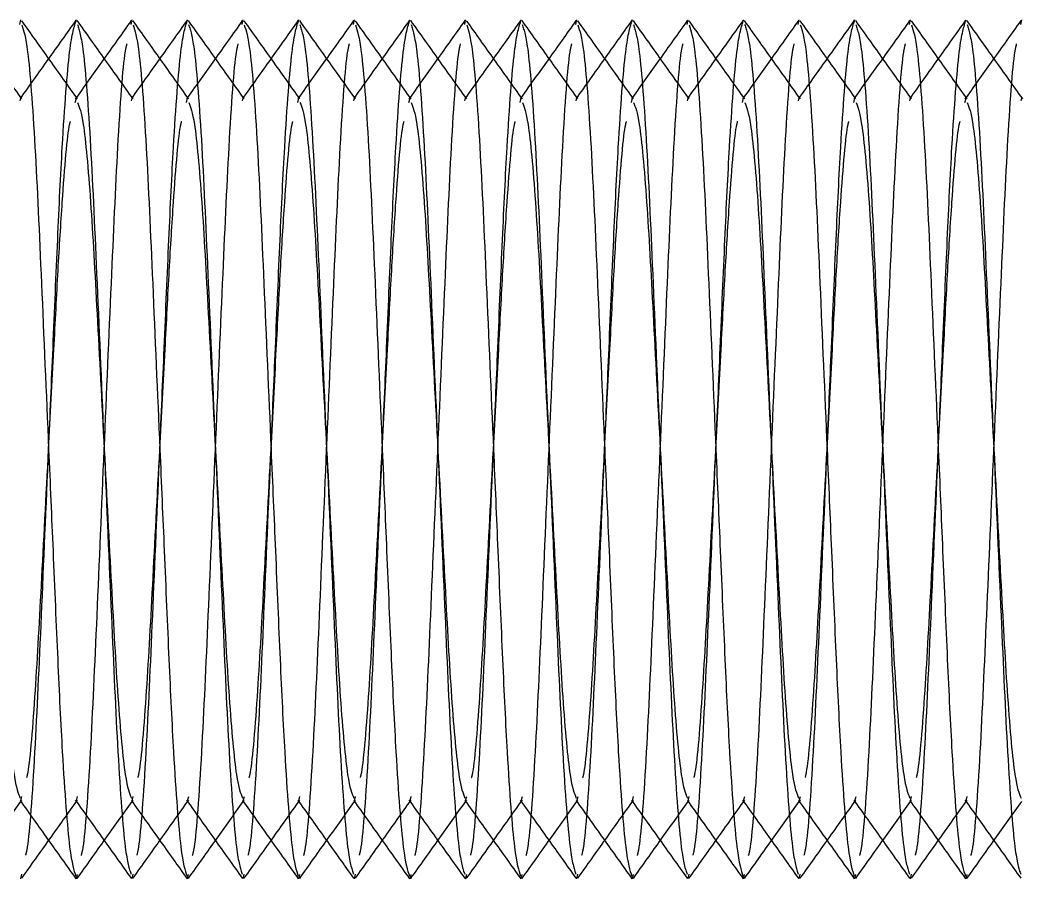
# Model space of a CAD drawing. Header units: metres. Extents: x 0 to 21025, y 0 to 14850.
# Drawn here: x 2986.07 to 3004.07, y 13679.41 to 13694.86 of the extents above; entities that cross this region are included whole.
import ezdxf

# ---------------------------------------------------------------- set-up
doc = ezdxf.new("R2010")
doc.units = ezdxf.units.M
doc.header["$LTSCALE"] = 25
doc.linetypes.add('HIDDEN2', pattern=[4.7625, 3.175, -1.5875])
doc.layers.add('SL4', color=4, linetype='Continuous')
doc.layers.add('ST1', color=7, linetype='HIDDEN2')

msp = doc.modelspace()

# ---------------------------------------------------------------- linework, layer by layer
at = {"layer": 'SL4'}
for p, q in [((2986.07, 13694.777), (2986.087, 13694.861)), ((2988.07, 13694.777), (2988.087, 13694.861)), ((2990.07, 13694.777), (2990.087, 13694.861)), ((2992.07, 13694.777), (2992.087, 13694.861)), ((2994.07, 13694.777), (2994.087, 13694.861)), ((2996.07, 13694.777), (2996.087, 13694.861)), ((2998.07, 13694.777), (2998.087, 13694.861)), ((3000.07, 13694.777), (3000.087, 13694.861)), ((3002.07, 13694.777), (3002.087, 13694.861)), ((3004.07, 13694.777), (3004.087, 13694.861)), ((2987.087, 13679.406), (2987.105, 13679.487)), ((2989.087, 13679.406), (2989.105, 13679.487)), ((2991.087, 13679.406), (2991.105, 13679.487)), ((2993.087, 13679.406), (2993.105, 13679.487)), ((2995.087, 13679.406), (2995.105, 13679.487)), ((2997.087, 13679.406), (2997.105, 13679.487)), ((2999.087, 13679.406), (2999.105, 13679.487)), ((3001.087, 13679.406), (3001.105, 13679.487)), ((3003.087, 13679.406), (3003.105, 13679.487))]:
    msp.add_line(p, q, dxfattribs=at)
for points, knots in [([(2988.071, 13694.849), (2987.904, 13694.614), (2987.576, 13694.154), (2987.248, 13693.694), (2987.087, 13693.468)], [0, 0, 0, 0, 0.510193, 1, 1, 1, 1]), ([(2990.071, 13694.849), (2989.904, 13694.614), (2989.576, 13694.154), (2989.248, 13693.694), (2989.087, 13693.468)], [0, 0, 0, 0, 0.510193, 1, 1, 1, 1]), ([(2992.071, 13694.849), (2991.904, 13694.614), (2991.576, 13694.154), (2991.248, 13693.694), (2991.087, 13693.468)], [0, 0, 0, 0, 0.510193, 1, 1, 1, 1]), ([(2994.071, 13694.849), (2993.904, 13694.614), (2993.576, 13694.154), (2993.248, 13693.694), (2993.087, 13693.468)], [0, 0, 0, 0, 0.510193, 1, 1, 1, 1]), ([(2996.071, 13694.849), (2995.904, 13694.614), (2995.576, 13694.154), (2995.248, 13693.694), (2995.087, 13693.468)], [0, 0, 0, 0, 0.510193, 1, 1, 1, 1]), ([(2998.071, 13694.849), (2997.904, 13694.614), (2997.576, 13694.154), (2997.248, 13693.694), (2997.087, 13693.468)], [0, 0, 0, 0, 0.510193, 1, 1, 1, 1]), ([(3000.071, 13694.849), (2999.904, 13694.614), (2999.576, 13694.154), (2999.248, 13693.694), (2999.087, 13693.468)], [0, 0, 0, 0, 0.510193, 1, 1, 1, 1]), ([(3002.071, 13694.849), (3001.904, 13694.614), (3001.576, 13694.154), (3001.248, 13693.694), (3001.087, 13693.468)], [0, 0, 0, 0, 0.510193, 1, 1, 1, 1]), ([(3004.071, 13694.849), (3003.904, 13694.614), (3003.576, 13694.154), (3003.248, 13693.694), (3003.087, 13693.468)], [0, 0, 0, 0, 0.510193, 1, 1, 1, 1]), ([(2987.107, 13693.44), (2986.94, 13693.675), (2986.606, 13694.144), (2986.272, 13694.613), (2986.105, 13694.847)], [0, 0, 0, 0, 0.49997, 1, 1, 1, 1]), ([(2986.106, 13694.772), (2986.14, 13694.67), (2986.215, 13694.444), (2986.344, 13692.722), (2986.457, 13690.173), (2986.57, 13687.535), (2986.671, 13685.209), (2986.75, 13683.314), (2986.844, 13681.374), (2986.963, 13679.792), (2987.04, 13679.565), (2987.076, 13679.458)], [0, 0, 0, 0, 0.108328, 0.239496, 0.365485, 0.495517, 0.57381, 0.663359, 0.752437, 0.883605, 1, 1, 1, 1]), ([(2989.107, 13693.44), (2988.94, 13693.675), (2988.606, 13694.144), (2988.272, 13694.613), (2988.105, 13694.847)], [0, 0, 0, 0, 0.49997, 1, 1, 1, 1]), ([(2988.106, 13694.772), (2988.14, 13694.67), (2988.215, 13694.444), (2988.344, 13692.722), (2988.457, 13690.173), (2988.57, 13687.535), (2988.671, 13685.209), (2988.75, 13683.314), (2988.844, 13681.374), (2988.963, 13679.792), (2989.04, 13679.565), (2989.076, 13679.458)], [0, 0, 0, 0, 0.108328, 0.239496, 0.365485, 0.495517, 0.57381, 0.663359, 0.752437, 0.883605, 1, 1, 1, 1]), ([(2991.107, 13693.44), (2990.94, 13693.675), (2990.606, 13694.144), (2990.272, 13694.613), (2990.105, 13694.847)], [0, 0, 0, 0, 0.49997, 1, 1, 1, 1]), ([(2990.106, 13694.772), (2990.14, 13694.67), (2990.215, 13694.444), (2990.344, 13692.722), (2990.457, 13690.173), (2990.57, 13687.535), (2990.671, 13685.209), (2990.75, 13683.314), (2990.844, 13681.374), (2990.963, 13679.792), (2991.04, 13679.565), (2991.076, 13679.458)], [0, 0, 0, 0, 0.108328, 0.239496, 0.365485, 0.495517, 0.57381, 0.663359, 0.752437, 0.883605, 1, 1, 1, 1]), ([(2993.107, 13693.44), (2992.94, 13693.675), (2992.606, 13694.144), (2992.272, 13694.613), (2992.105, 13694.847)], [0, 0, 0, 0, 0.49997, 1, 1, 1, 1]), ([(2992.106, 13694.772), (2992.14, 13694.67), (2992.215, 13694.444), (2992.344, 13692.722), (2992.457, 13690.173), (2992.57, 13687.535), (2992.671, 13685.209), (2992.75, 13683.314), (2992.844, 13681.374), (2992.963, 13679.792), (2993.04, 13679.565), (2993.076, 13679.458)], [0, 0, 0, 0, 0.1083278, 0.2394956, 0.3654849, 0.4955173, 0.5738097, 0.663359, 0.7524373, 0.8836052, 1, 1, 1, 1]), ([(2995.107, 13693.44), (2994.94, 13693.675), (2994.606, 13694.144), (2994.272, 13694.613), (2994.105, 13694.847)], [0, 0, 0, 0, 0.49997, 1, 1, 1, 1]), ([(2994.106, 13694.772), (2994.14, 13694.67), (2994.215, 13694.444), (2994.344, 13692.722), (2994.457, 13690.173), (2994.57, 13687.535), (2994.671, 13685.209), (2994.75, 13683.314), (2994.844, 13681.374), (2994.963, 13679.792), (2995.04, 13679.565), (2995.076, 13679.458)], [0, 0, 0, 0, 0.1083278, 0.2394956, 0.3654849, 0.4955173, 0.5738097, 0.663359, 0.7524373, 0.8836052, 1, 1, 1, 1]), ([(2997.107, 13693.44), (2996.94, 13693.675), (2996.606, 13694.144), (2996.272, 13694.613), (2996.105, 13694.847)], [0, 0, 0, 0, 0.49997, 1, 1, 1, 1]), ([(2996.106, 13694.772), (2996.14, 13694.67), (2996.215, 13694.444), (2996.344, 13692.722), (2996.457, 13690.173), (2996.57, 13687.535), (2996.671, 13685.209), (2996.75, 13683.314), (2996.844, 13681.374), (2996.963, 13679.792), (2997.04, 13679.565), (2997.076, 13679.458)], [0, 0, 0, 0, 0.108328, 0.239496, 0.365485, 0.495517, 0.57381, 0.663359, 0.752437, 0.883605, 1, 1, 1, 1]), ([(2999.107, 13693.44), (2998.94, 13693.675), (2998.606, 13694.144), (2998.272, 13694.613), (2998.105, 13694.847)], [0, 0, 0, 0, 0.49997, 1, 1, 1, 1]), ([(2998.106, 13694.772), (2998.14, 13694.67), (2998.215, 13694.444), (2998.344, 13692.722), (2998.457, 13690.173), (2998.57, 13687.535), (2998.671, 13685.209), (2998.75, 13683.314), (2998.844, 13681.374), (2998.963, 13679.792), (2999.04, 13679.565), (2999.076, 13679.458)], [0, 0, 0, 0, 0.108328, 0.239496, 0.365485, 0.495517, 0.57381, 0.663359, 0.752437, 0.883605, 1, 1, 1, 1]), ([(3001.107, 13693.44), (3000.94, 13693.675), (3000.606, 13694.144), (3000.272, 13694.613), (3000.105, 13694.847)], [0, 0, 0, 0, 0.49997, 1, 1, 1, 1]), ([(3000.106, 13694.772), (3000.14, 13694.67), (3000.215, 13694.444), (3000.344, 13692.722), (3000.457, 13690.173), (3000.57, 13687.535), (3000.671, 13685.209), (3000.75, 13683.314), (3000.844, 13681.374), (3000.963, 13679.792), (3001.04, 13679.565), (3001.076, 13679.458)], [0, 0, 0, 0, 0.108328, 0.239496, 0.365485, 0.495517, 0.57381, 0.663359, 0.752437, 0.883605, 1, 1, 1, 1]), ([(3003.107, 13693.44), (3002.94, 13693.675), (3002.606, 13694.144), (3002.272, 13694.613), (3002.105, 13694.847)], [0, 0, 0, 0, 0.49997, 1, 1, 1, 1]), ([(3002.106, 13694.772), (3002.14, 13694.67), (3002.215, 13694.444), (3002.344, 13692.722), (3002.457, 13690.173), (3002.57, 13687.535), (3002.671, 13685.209), (3002.75, 13683.314), (3002.844, 13681.374), (3002.963, 13679.792), (3003.04, 13679.565), (3003.076, 13679.458)], [0, 0, 0, 0, 0.1083278, 0.2394956, 0.3654849, 0.4955173, 0.5738097, 0.663359, 0.7524373, 0.8836052, 1, 1, 1, 1]), ([(2985.108, 13693.375), (2985.141, 13693.293), (2985.215, 13693.108), (2985.344, 13691.705), (2985.457, 13689.619), (2985.587, 13687.133), (2985.718, 13684.649), (2985.831, 13682.559), (2985.962, 13681.135), (2986.039, 13680.949), (2986.075, 13680.862)], [0, 0, 0, 0, 0.106972, 0.238781, 0.365377, 0.496042, 0.626708, 0.753304, 0.885113, 1, 1, 1, 1]), ([(2987.108, 13693.375), (2987.141, 13693.293), (2987.215, 13693.108), (2987.344, 13691.705), (2987.457, 13689.619), (2987.587, 13687.133), (2987.718, 13684.649), (2987.831, 13682.559), (2987.962, 13681.135), (2988.039, 13680.949), (2988.075, 13680.862)], [0, 0, 0, 0, 0.106972, 0.238781, 0.365377, 0.496042, 0.626708, 0.753304, 0.885113, 1, 1, 1, 1]), ([(2989.108, 13693.375), (2989.141, 13693.293), (2989.215, 13693.108), (2989.344, 13691.705), (2989.457, 13689.619), (2989.587, 13687.133), (2989.718, 13684.649), (2989.831, 13682.559), (2989.962, 13681.135), (2990.039, 13680.949), (2990.075, 13680.862)], [0, 0, 0, 0, 0.106972, 0.238781, 0.365377, 0.496042, 0.626708, 0.753304, 0.885113, 1, 1, 1, 1]), ([(2991.108, 13693.375), (2991.141, 13693.293), (2991.215, 13693.108), (2991.344, 13691.705), (2991.457, 13689.619), (2991.587, 13687.133), (2991.718, 13684.649), (2991.831, 13682.559), (2991.962, 13681.135), (2992.039, 13680.949), (2992.075, 13680.862)], [0, 0, 0, 0, 0.106972, 0.238781, 0.365377, 0.496042, 0.626708, 0.753304, 0.885113, 1, 1, 1, 1]), ([(2993.108, 13693.375), (2993.141, 13693.293), (2993.215, 13693.108), (2993.344, 13691.705), (2993.457, 13689.619), (2993.587, 13687.133), (2993.718, 13684.649), (2993.831, 13682.559), (2993.962, 13681.135), (2994.039, 13680.949), (2994.075, 13680.862)], [0, 0, 0, 0, 0.106972, 0.238781, 0.365377, 0.496042, 0.626708, 0.753304, 0.885113, 1, 1, 1, 1]), ([(2995.108, 13693.375), (2995.141, 13693.293), (2995.215, 13693.108), (2995.344, 13691.705), (2995.457, 13689.619), (2995.587, 13687.133), (2995.718, 13684.649), (2995.831, 13682.559), (2995.962, 13681.135), (2996.039, 13680.949), (2996.075, 13680.862)], [0, 0, 0, 0, 0.1069717, 0.2387806, 0.3653767, 0.4960425, 0.6267083, 0.7533044, 0.8851133, 1, 1, 1, 1]), ([(2997.108, 13693.375), (2997.141, 13693.293), (2997.215, 13693.108), (2997.344, 13691.705), (2997.457, 13689.619), (2997.587, 13687.133), (2997.718, 13684.649), (2997.831, 13682.559), (2997.962, 13681.135), (2998.039, 13680.949), (2998.075, 13680.862)], [0, 0, 0, 0, 0.1069717, 0.2387806, 0.3653767, 0.4960425, 0.6267083, 0.7533044, 0.8851133, 1, 1, 1, 1]), ([(2999.108, 13693.375), (2999.141, 13693.293), (2999.215, 13693.108), (2999.344, 13691.705), (2999.457, 13689.619), (2999.587, 13687.133), (2999.718, 13684.649), (2999.831, 13682.559), (2999.962, 13681.135), (3000.039, 13680.949), (3000.075, 13680.862)], [0, 0, 0, 0, 0.106972, 0.238781, 0.365377, 0.496042, 0.626708, 0.753304, 0.885113, 1, 1, 1, 1]), ([(3001.108, 13693.375), (3001.141, 13693.293), (3001.215, 13693.108), (3001.344, 13691.705), (3001.457, 13689.619), (3001.587, 13687.133), (3001.718, 13684.649), (3001.831, 13682.559), (3001.962, 13681.135), (3002.039, 13680.949), (3002.075, 13680.862)], [0, 0, 0, 0, 0.106972, 0.238781, 0.365377, 0.496042, 0.626708, 0.753304, 0.885113, 1, 1, 1, 1]), ([(3003.108, 13693.375), (3003.141, 13693.293), (3003.215, 13693.108), (3003.344, 13691.705), (3003.457, 13689.619), (3003.587, 13687.133), (3003.718, 13684.649), (3003.831, 13682.559), (3003.962, 13681.135), (3004.039, 13680.949), (3004.075, 13680.862)], [0, 0, 0, 0, 0.106972, 0.238781, 0.365377, 0.496042, 0.626708, 0.753304, 0.885113, 1, 1, 1, 1]), ([(2986.075, 13680.818), (2986.242, 13680.583), (2986.576, 13680.114), (2986.91, 13679.645), (2987.077, 13679.41)], [0, 0, 0, 0, 0.499965, 1, 1, 1, 1]), ([(2988.075, 13680.818), (2988.242, 13680.583), (2988.576, 13680.114), (2988.91, 13679.645), (2989.077, 13679.41)], [0, 0, 0, 0, 0.499965, 1, 1, 1, 1]), ([(2990.075, 13680.818), (2990.242, 13680.583), (2990.576, 13680.114), (2990.91, 13679.645), (2991.077, 13679.41)], [0, 0, 0, 0, 0.499965, 1, 1, 1, 1]), ([(2992.075, 13680.818), (2992.242, 13680.583), (2992.576, 13680.114), (2992.91, 13679.645), (2993.077, 13679.41)], [0, 0, 0, 0, 0.499965, 1, 1, 1, 1]), ([(2994.075, 13680.818), (2994.242, 13680.583), (2994.576, 13680.114), (2994.91, 13679.645), (2995.077, 13679.41)], [0, 0, 0, 0, 0.499965, 1, 1, 1, 1]), ([(2996.075, 13680.818), (2996.242, 13680.583), (2996.576, 13680.114), (2996.91, 13679.645), (2997.077, 13679.41)], [0, 0, 0, 0, 0.499965, 1, 1, 1, 1]), ([(2998.075, 13680.818), (2998.242, 13680.583), (2998.576, 13680.114), (2998.91, 13679.645), (2999.077, 13679.41)], [0, 0, 0, 0, 0.499965, 1, 1, 1, 1]), ([(3000.075, 13680.818), (3000.242, 13680.583), (3000.576, 13680.114), (3000.91, 13679.645), (3001.077, 13679.41)], [0, 0, 0, 0, 0.499965, 1, 1, 1, 1]), ([(3002.075, 13680.818), (3002.242, 13680.583), (3002.576, 13680.114), (3002.91, 13679.645), (3003.077, 13679.41)], [0, 0, 0, 0, 0.499965, 1, 1, 1, 1]), ([(2985.103, 13679.417), (2985.27, 13679.652), (2985.599, 13680.113), (2985.927, 13680.573), (2986.088, 13680.799)], [0, 0, 0, 0, 0.509687, 1, 1, 1, 1]), ([(2987.103, 13679.417), (2987.27, 13679.652), (2987.599, 13680.113), (2987.927, 13680.573), (2988.088, 13680.799)], [0, 0, 0, 0, 0.5096866, 1, 1, 1, 1]), ([(2989.103, 13679.417), (2989.27, 13679.652), (2989.599, 13680.113), (2989.927, 13680.573), (2990.088, 13680.799)], [0, 0, 0, 0, 0.509687, 1, 1, 1, 1]), ([(2991.103, 13679.417), (2991.27, 13679.652), (2991.599, 13680.113), (2991.927, 13680.573), (2992.088, 13680.799)], [0, 0, 0, 0, 0.509687, 1, 1, 1, 1]), ([(2993.103, 13679.417), (2993.27, 13679.652), (2993.599, 13680.113), (2993.927, 13680.573), (2994.088, 13680.799)], [0, 0, 0, 0, 0.509687, 1, 1, 1, 1]), ([(2995.103, 13679.417), (2995.27, 13679.652), (2995.599, 13680.113), (2995.927, 13680.573), (2996.088, 13680.799)], [0, 0, 0, 0, 0.509687, 1, 1, 1, 1]), ([(2997.103, 13679.417), (2997.27, 13679.652), (2997.599, 13680.113), (2997.927, 13680.573), (2998.088, 13680.799)], [0, 0, 0, 0, 0.509687, 1, 1, 1, 1]), ([(2999.103, 13679.417), (2999.27, 13679.652), (2999.599, 13680.113), (2999.927, 13680.573), (3000.088, 13680.799)], [0, 0, 0, 0, 0.509687, 1, 1, 1, 1]), ([(3001.103, 13679.417), (3001.27, 13679.652), (3001.599, 13680.113), (3001.927, 13680.573), (3002.088, 13680.799)], [0, 0, 0, 0, 0.509687, 1, 1, 1, 1]), ([(3003.103, 13679.417), (3003.27, 13679.652), (3003.599, 13680.113), (3003.927, 13680.573), (3004.088, 13680.799)], [0, 0, 0, 0, 0.509687, 1, 1, 1, 1])]:
    msp.add_open_spline(points, degree=3, knots=knots, dxfattribs=at)
at = {"layer": 'ST1'}
for p, q in [((2986.075, 13693.405), (2986.087, 13693.455)), ((2987.087, 13693.468), (2987.067, 13693.44)), ((2987.067, 13693.375), (2987.087, 13693.455)), ((2988.075, 13693.405), (2988.087, 13693.455)), ((2989.087, 13693.468), (2989.067, 13693.44)), ((2989.067, 13693.375), (2989.087, 13693.455)), ((2990.075, 13693.405), (2990.087, 13693.455)), ((2991.087, 13693.468), (2991.067, 13693.44)), ((2991.067, 13693.375), (2991.087, 13693.455)), ((2992.075, 13693.405), (2992.087, 13693.455)), ((2993.087, 13693.468), (2993.067, 13693.44)), ((2993.067, 13693.375), (2993.087, 13693.455)), ((2994.075, 13693.405), (2994.087, 13693.455)), ((2995.087, 13693.468), (2995.067, 13693.44)), ((2995.067, 13693.375), (2995.087, 13693.455)), ((2996.075, 13693.405), (2996.087, 13693.455)), ((2997.087, 13693.468), (2997.067, 13693.44)), ((2997.067, 13693.375), (2997.087, 13693.455)), ((2998.075, 13693.405), (2998.087, 13693.455)), ((2999.087, 13693.468), (2999.067, 13693.44)), ((2999.067, 13693.375), (2999.087, 13693.455)), ((3000.075, 13693.405), (3000.087, 13693.455)), ((3001.087, 13693.468), (3001.067, 13693.44)), ((3001.067, 13693.375), (3001.087, 13693.455)), ((3002.075, 13693.405), (3002.087, 13693.455)), ((3003.087, 13693.468), (3003.067, 13693.44)), ((3003.067, 13693.375), (3003.087, 13693.455)), ((3004.075, 13693.405), (3004.087, 13693.455)), ((2986.087, 13680.812), (2986.108, 13680.89)), ((2986.088, 13680.799), (2986.107, 13680.826)), ((2987.087, 13680.812), (2987.108, 13680.891)), ((2988.087, 13680.812), (2988.108, 13680.89)), ((2988.088, 13680.799), (2988.107, 13680.826)), ((2989.087, 13680.812), (2989.108, 13680.891)), ((2990.087, 13680.812), (2990.108, 13680.89)), ((2990.088, 13680.799), (2990.107, 13680.826)), ((2991.087, 13680.812), (2991.108, 13680.891)), ((2992.087, 13680.812), (2992.108, 13680.89)), ((2992.088, 13680.799), (2992.107, 13680.826)), ((2993.087, 13680.812), (2993.108, 13680.891)), ((2994.087, 13680.812), (2994.108, 13680.89)), ((2994.088, 13680.799), (2994.107, 13680.826)), ((2995.087, 13680.812), (2995.108, 13680.891)), ((2996.087, 13680.812), (2996.108, 13680.89)), ((2996.088, 13680.799), (2996.107, 13680.826)), ((2997.087, 13680.812), (2997.108, 13680.891)), ((2998.087, 13680.812), (2998.108, 13680.89)), ((2998.088, 13680.799), (2998.107, 13680.826)), ((2999.087, 13680.812), (2999.108, 13680.891)), ((3000.087, 13680.812), (3000.108, 13680.89)), ((3000.088, 13680.799), (3000.107, 13680.826)), ((3001.087, 13680.812), (3001.108, 13680.891)), ((3002.087, 13680.812), (3002.108, 13680.89)), ((3002.088, 13680.799), (3002.107, 13680.826)), ((3003.087, 13680.812), (3003.108, 13680.891)), ((2986.087, 13679.406), (2986.106, 13679.494)), ((2988.087, 13679.406), (2988.106, 13679.494)), ((2990.087, 13679.406), (2990.106, 13679.494)), ((2992.087, 13679.406), (2992.106, 13679.494)), ((2994.087, 13679.406), (2994.106, 13679.494)), ((2996.087, 13679.406), (2996.106, 13679.494)), ((2998.087, 13679.406), (2998.106, 13679.494)), ((3000.087, 13679.406), (3000.106, 13679.494)), ((3002.087, 13679.406), (3002.106, 13679.494))]:
    msp.add_line(p, q, dxfattribs=at)
for points, knots in [([(2986.107, 13693.441), (2985.94, 13693.675), (2985.605, 13694.145), (2985.27, 13694.615), (2985.103, 13694.849)], [0, 0, 0, 0, 0.499937, 1, 1, 1, 1]), ([(2987.077, 13694.856), (2986.91, 13694.622), (2986.576, 13694.152), (2986.242, 13693.683), (2986.075, 13693.449)], [0, 0, 0, 0, 0.500035, 1, 1, 1, 1]), ([(2986.178, 13679.837), (2986.189, 13679.878), (2986.24, 13680.083), (2986.345, 13681.58), (2986.457, 13684.084), (2986.57, 13686.733), (2986.671, 13689.057), (2986.75, 13690.952), (2986.844, 13692.894), (2986.967, 13694.515), (2987.048, 13694.747), (2987.087, 13694.861)], [0, 0, 0, 0, 0.035067, 0.175217, 0.309833, 0.448769, 0.532422, 0.628103, 0.72328, 0.863429, 1, 1, 1, 1]), ([(2988.107, 13693.441), (2987.94, 13693.675), (2987.605, 13694.145), (2987.27, 13694.615), (2987.103, 13694.849)], [0, 0, 0, 0, 0.499937, 1, 1, 1, 1]), ([(2989.077, 13694.856), (2988.91, 13694.622), (2988.576, 13694.152), (2988.242, 13693.683), (2988.075, 13693.449)], [0, 0, 0, 0, 0.500035, 1, 1, 1, 1]), ([(2988.178, 13679.837), (2988.189, 13679.878), (2988.24, 13680.083), (2988.345, 13681.58), (2988.457, 13684.084), (2988.57, 13686.733), (2988.671, 13689.057), (2988.75, 13690.952), (2988.844, 13692.894), (2988.967, 13694.515), (2989.048, 13694.747), (2989.087, 13694.861)], [0, 0, 0, 0, 0.035067, 0.175217, 0.309833, 0.448769, 0.532422, 0.628103, 0.72328, 0.863429, 1, 1, 1, 1]), ([(2990.107, 13693.441), (2989.94, 13693.675), (2989.605, 13694.145), (2989.27, 13694.615), (2989.103, 13694.849)], [0, 0, 0, 0, 0.499937, 1, 1, 1, 1]), ([(2991.077, 13694.856), (2990.91, 13694.622), (2990.576, 13694.152), (2990.242, 13693.683), (2990.075, 13693.449)], [0, 0, 0, 0, 0.5000352, 1, 1, 1, 1]), ([(2990.178, 13679.837), (2990.189, 13679.878), (2990.24, 13680.083), (2990.345, 13681.58), (2990.457, 13684.084), (2990.57, 13686.733), (2990.671, 13689.057), (2990.75, 13690.952), (2990.844, 13692.894), (2990.967, 13694.515), (2991.048, 13694.747), (2991.087, 13694.861)], [0, 0, 0, 0, 0.035067, 0.175217, 0.309833, 0.448769, 0.532422, 0.628103, 0.72328, 0.863429, 1, 1, 1, 1]), ([(2992.107, 13693.441), (2991.94, 13693.675), (2991.605, 13694.145), (2991.27, 13694.615), (2991.103, 13694.849)], [0, 0, 0, 0, 0.499937, 1, 1, 1, 1]), ([(2993.077, 13694.856), (2992.91, 13694.622), (2992.576, 13694.152), (2992.242, 13693.683), (2992.075, 13693.449)], [0, 0, 0, 0, 0.5000352, 1, 1, 1, 1]), ([(2992.178, 13679.837), (2992.189, 13679.878), (2992.24, 13680.083), (2992.345, 13681.58), (2992.457, 13684.084), (2992.57, 13686.733), (2992.671, 13689.057), (2992.75, 13690.952), (2992.844, 13692.894), (2992.967, 13694.515), (2993.048, 13694.747), (2993.087, 13694.861)], [0, 0, 0, 0, 0.035067, 0.175217, 0.309833, 0.448769, 0.532422, 0.628103, 0.72328, 0.863429, 1, 1, 1, 1]), ([(2994.107, 13693.441), (2993.94, 13693.675), (2993.605, 13694.145), (2993.27, 13694.615), (2993.103, 13694.849)], [0, 0, 0, 0, 0.499937, 1, 1, 1, 1]), ([(2995.077, 13694.856), (2994.91, 13694.622), (2994.576, 13694.152), (2994.242, 13693.683), (2994.075, 13693.449)], [0, 0, 0, 0, 0.500035, 1, 1, 1, 1]), ([(2994.178, 13679.837), (2994.189, 13679.878), (2994.24, 13680.083), (2994.345, 13681.58), (2994.457, 13684.084), (2994.57, 13686.733), (2994.671, 13689.057), (2994.75, 13690.952), (2994.844, 13692.894), (2994.967, 13694.515), (2995.048, 13694.747), (2995.087, 13694.861)], [0, 0, 0, 0, 0.035067, 0.175217, 0.309833, 0.448769, 0.532422, 0.628103, 0.72328, 0.863429, 1, 1, 1, 1]), ([(2996.107, 13693.441), (2995.94, 13693.675), (2995.605, 13694.145), (2995.27, 13694.615), (2995.103, 13694.849)], [0, 0, 0, 0, 0.499937, 1, 1, 1, 1]), ([(2997.077, 13694.856), (2996.91, 13694.622), (2996.576, 13694.152), (2996.242, 13693.683), (2996.075, 13693.449)], [0, 0, 0, 0, 0.500035, 1, 1, 1, 1]), ([(2996.178, 13679.837), (2996.189, 13679.878), (2996.24, 13680.083), (2996.345, 13681.58), (2996.457, 13684.084), (2996.57, 13686.733), (2996.671, 13689.057), (2996.75, 13690.952), (2996.844, 13692.894), (2996.967, 13694.515), (2997.048, 13694.747), (2997.087, 13694.861)], [0, 0, 0, 0, 0.035067, 0.175217, 0.309833, 0.448769, 0.532422, 0.628103, 0.72328, 0.863429, 1, 1, 1, 1]), ([(2998.107, 13693.441), (2997.94, 13693.675), (2997.605, 13694.145), (2997.27, 13694.615), (2997.103, 13694.849)], [0, 0, 0, 0, 0.499937, 1, 1, 1, 1]), ([(2999.077, 13694.856), (2998.91, 13694.622), (2998.576, 13694.152), (2998.242, 13693.683), (2998.075, 13693.449)], [0, 0, 0, 0, 0.5000352, 1, 1, 1, 1]), ([(2998.178, 13679.837), (2998.189, 13679.878), (2998.24, 13680.083), (2998.345, 13681.58), (2998.457, 13684.084), (2998.57, 13686.733), (2998.671, 13689.057), (2998.75, 13690.952), (2998.844, 13692.894), (2998.967, 13694.515), (2999.048, 13694.747), (2999.087, 13694.861)], [0, 0, 0, 0, 0.035067, 0.175217, 0.309833, 0.448769, 0.532422, 0.628103, 0.72328, 0.863429, 1, 1, 1, 1]), ([(3000.107, 13693.441), (2999.94, 13693.675), (2999.605, 13694.145), (2999.27, 13694.615), (2999.103, 13694.849)], [0, 0, 0, 0, 0.499937, 1, 1, 1, 1]), ([(3001.077, 13694.856), (3000.91, 13694.622), (3000.576, 13694.152), (3000.242, 13693.683), (3000.075, 13693.449)], [0, 0, 0, 0, 0.500035, 1, 1, 1, 1]), ([(3000.178, 13679.837), (3000.189, 13679.878), (3000.24, 13680.083), (3000.345, 13681.58), (3000.457, 13684.084), (3000.57, 13686.733), (3000.671, 13689.057), (3000.75, 13690.952), (3000.844, 13692.894), (3000.967, 13694.515), (3001.048, 13694.747), (3001.087, 13694.861)], [0, 0, 0, 0, 0.035067, 0.175217, 0.309833, 0.448769, 0.532422, 0.628103, 0.72328, 0.863429, 1, 1, 1, 1]), ([(3002.107, 13693.441), (3001.94, 13693.675), (3001.605, 13694.145), (3001.27, 13694.615), (3001.103, 13694.849)], [0, 0, 0, 0, 0.4999369, 1, 1, 1, 1]), ([(3003.077, 13694.856), (3002.91, 13694.622), (3002.576, 13694.152), (3002.242, 13693.683), (3002.075, 13693.449)], [0, 0, 0, 0, 0.500035, 1, 1, 1, 1]), ([(3002.178, 13679.837), (3002.189, 13679.878), (3002.24, 13680.083), (3002.345, 13681.58), (3002.457, 13684.084), (3002.57, 13686.733), (3002.671, 13689.057), (3002.75, 13690.952), (3002.844, 13692.894), (3002.967, 13694.515), (3003.048, 13694.747), (3003.087, 13694.861)], [0, 0, 0, 0, 0.035067, 0.175217, 0.309833, 0.448769, 0.532422, 0.628103, 0.72328, 0.863429, 1, 1, 1, 1]), ([(3004.107, 13693.441), (3003.94, 13693.675), (3003.605, 13694.145), (3003.27, 13694.615), (3003.103, 13694.849)], [0, 0, 0, 0, 0.499937, 1, 1, 1, 1]), ([(2987.105, 13694.779), (2987.139, 13694.676), (2987.214, 13694.449), (2987.344, 13692.723), (2987.457, 13690.171), (2987.587, 13687.133), (2987.718, 13684.095), (2987.831, 13681.544), (2987.96, 13679.819), (2988.036, 13679.593), (2988.07, 13679.49)], [0, 0, 0, 0, 0.110571, 0.242596, 0.369408, 0.50029, 0.631172, 0.757984, 0.890008, 1, 1, 1, 1]), ([(2989.105, 13694.779), (2989.139, 13694.676), (2989.214, 13694.449), (2989.344, 13692.723), (2989.457, 13690.171), (2989.587, 13687.133), (2989.718, 13684.095), (2989.831, 13681.544), (2989.96, 13679.819), (2990.036, 13679.593), (2990.07, 13679.49)], [0, 0, 0, 0, 0.110571, 0.242596, 0.369408, 0.50029, 0.631172, 0.757984, 0.890008, 1, 1, 1, 1]), ([(2991.105, 13694.779), (2991.139, 13694.676), (2991.214, 13694.449), (2991.344, 13692.723), (2991.457, 13690.171), (2991.587, 13687.133), (2991.718, 13684.095), (2991.831, 13681.544), (2991.96, 13679.819), (2992.036, 13679.593), (2992.07, 13679.49)], [0, 0, 0, 0, 0.110571, 0.242596, 0.369408, 0.50029, 0.631172, 0.757984, 0.890008, 1, 1, 1, 1]), ([(2993.105, 13694.779), (2993.139, 13694.676), (2993.214, 13694.449), (2993.344, 13692.723), (2993.457, 13690.171), (2993.587, 13687.133), (2993.718, 13684.095), (2993.831, 13681.544), (2993.96, 13679.819), (2994.036, 13679.593), (2994.07, 13679.49)], [0, 0, 0, 0, 0.1105714, 0.242596, 0.3694081, 0.5002899, 0.6311716, 0.7579837, 0.8900083, 1, 1, 1, 1]), ([(2995.105, 13694.779), (2995.139, 13694.676), (2995.214, 13694.449), (2995.344, 13692.723), (2995.457, 13690.171), (2995.587, 13687.133), (2995.718, 13684.095), (2995.831, 13681.544), (2995.96, 13679.819), (2996.036, 13679.593), (2996.07, 13679.49)], [0, 0, 0, 0, 0.1105714, 0.242596, 0.3694081, 0.5002899, 0.6311716, 0.7579837, 0.8900083, 1, 1, 1, 1]), ([(2997.105, 13694.779), (2997.139, 13694.676), (2997.214, 13694.449), (2997.344, 13692.723), (2997.457, 13690.171), (2997.587, 13687.133), (2997.718, 13684.095), (2997.831, 13681.544), (2997.96, 13679.819), (2998.036, 13679.593), (2998.07, 13679.49)], [0, 0, 0, 0, 0.110571, 0.242596, 0.369408, 0.50029, 0.631172, 0.757984, 0.890008, 1, 1, 1, 1]), ([(2999.105, 13694.779), (2999.139, 13694.676), (2999.214, 13694.449), (2999.344, 13692.723), (2999.457, 13690.171), (2999.587, 13687.133), (2999.718, 13684.095), (2999.831, 13681.544), (2999.96, 13679.819), (3000.036, 13679.593), (3000.07, 13679.49)], [0, 0, 0, 0, 0.110571, 0.242596, 0.369408, 0.50029, 0.631172, 0.757984, 0.890008, 1, 1, 1, 1]), ([(3001.105, 13694.779), (3001.139, 13694.676), (3001.214, 13694.449), (3001.344, 13692.723), (3001.457, 13690.171), (3001.587, 13687.133), (3001.718, 13684.095), (3001.831, 13681.544), (3001.96, 13679.819), (3002.036, 13679.593), (3002.07, 13679.49)], [0, 0, 0, 0, 0.110571, 0.242596, 0.369408, 0.50029, 0.631172, 0.757984, 0.890008, 1, 1, 1, 1]), ([(3003.105, 13694.779), (3003.139, 13694.676), (3003.214, 13694.449), (3003.344, 13692.723), (3003.457, 13690.171), (3003.587, 13687.133), (3003.718, 13684.095), (3003.831, 13681.544), (3003.96, 13679.819), (3004.036, 13679.593), (3004.07, 13679.49)], [0, 0, 0, 0, 0.110571, 0.242596, 0.369408, 0.50029, 0.631172, 0.757984, 0.890008, 1, 1, 1, 1]), ([(2987.177, 13679.83), (2987.188, 13679.873), (2987.24, 13680.078), (2987.345, 13681.579), (2987.457, 13684.087), (2987.587, 13687.133), (2987.718, 13690.18), (2987.83, 13692.688), (2987.935, 13694.187), (2987.987, 13694.392), (2987.997, 13694.434)], [0, 0, 0, 0, 0.040767, 0.196457, 0.346, 0.500342, 0.654684, 0.804227, 0.959916, 1, 1, 1, 1]), ([(2989.177, 13679.83), (2989.188, 13679.873), (2989.24, 13680.078), (2989.345, 13681.579), (2989.457, 13684.087), (2989.587, 13687.133), (2989.718, 13690.18), (2989.83, 13692.688), (2989.935, 13694.187), (2989.987, 13694.392), (2989.997, 13694.434)], [0, 0, 0, 0, 0.040767, 0.196457, 0.346, 0.500342, 0.654684, 0.804227, 0.959916, 1, 1, 1, 1]), ([(2991.177, 13679.83), (2991.188, 13679.873), (2991.24, 13680.078), (2991.345, 13681.579), (2991.457, 13684.087), (2991.587, 13687.133), (2991.718, 13690.18), (2991.83, 13692.688), (2991.935, 13694.187), (2991.987, 13694.392), (2991.997, 13694.434)], [0, 0, 0, 0, 0.040767, 0.196457, 0.346, 0.500342, 0.654684, 0.804227, 0.959916, 1, 1, 1, 1]), ([(2993.177, 13679.83), (2993.188, 13679.873), (2993.24, 13680.078), (2993.345, 13681.579), (2993.457, 13684.087), (2993.587, 13687.133), (2993.718, 13690.18), (2993.83, 13692.688), (2993.935, 13694.187), (2993.987, 13694.392), (2993.997, 13694.434)], [0, 0, 0, 0, 0.040767, 0.196457, 0.346, 0.500342, 0.654684, 0.804227, 0.959916, 1, 1, 1, 1]), ([(2995.177, 13679.83), (2995.188, 13679.873), (2995.24, 13680.078), (2995.345, 13681.579), (2995.457, 13684.087), (2995.587, 13687.133), (2995.718, 13690.18), (2995.83, 13692.688), (2995.935, 13694.187), (2995.987, 13694.392), (2995.997, 13694.434)], [0, 0, 0, 0, 0.040767, 0.196457, 0.346, 0.500342, 0.654684, 0.804227, 0.959916, 1, 1, 1, 1]), ([(2997.177, 13679.83), (2997.188, 13679.873), (2997.24, 13680.078), (2997.345, 13681.579), (2997.457, 13684.087), (2997.587, 13687.133), (2997.718, 13690.18), (2997.83, 13692.688), (2997.935, 13694.187), (2997.987, 13694.392), (2997.997, 13694.434)], [0, 0, 0, 0, 0.040767, 0.196457, 0.346, 0.500342, 0.654684, 0.804227, 0.959916, 1, 1, 1, 1]), ([(2999.177, 13679.83), (2999.188, 13679.873), (2999.24, 13680.078), (2999.345, 13681.579), (2999.457, 13684.087), (2999.587, 13687.133), (2999.718, 13690.18), (2999.83, 13692.688), (2999.935, 13694.187), (2999.987, 13694.392), (2999.997, 13694.434)], [0, 0, 0, 0, 0.040767, 0.196457, 0.346, 0.500342, 0.654684, 0.804227, 0.959916, 1, 1, 1, 1]), ([(3001.177, 13679.83), (3001.188, 13679.873), (3001.24, 13680.078), (3001.345, 13681.579), (3001.457, 13684.087), (3001.587, 13687.133), (3001.718, 13690.18), (3001.83, 13692.688), (3001.935, 13694.187), (3001.987, 13694.392), (3001.997, 13694.434)], [0, 0, 0, 0, 0.040767, 0.196457, 0.346, 0.500342, 0.654684, 0.804227, 0.959916, 1, 1, 1, 1]), ([(3003.177, 13679.83), (3003.188, 13679.873), (3003.24, 13680.078), (3003.345, 13681.579), (3003.457, 13684.087), (3003.587, 13687.133), (3003.718, 13690.18), (3003.83, 13692.688), (3003.935, 13694.187), (3003.987, 13694.392), (3003.997, 13694.434)], [0, 0, 0, 0, 0.040767, 0.196457, 0.346, 0.500342, 0.654684, 0.804227, 0.959916, 1, 1, 1, 1]), ([(2986.195, 13681.229), (2986.2, 13681.246), (2986.246, 13681.411), (2986.345, 13682.602), (2986.457, 13684.636), (2986.575, 13686.914), (2986.679, 13688.864), (2986.757, 13690.394), (2986.847, 13691.846), (2986.928, 13692.855), (2986.975, 13693.019), (2986.98, 13693.036)], [0, 0, 0, 0, 0.0191483, 0.1819613, 0.3383353, 0.4997364, 0.6175161, 0.7178528, 0.8186194, 0.9814324, 1, 1, 1, 1]), ([(2988.195, 13681.229), (2988.2, 13681.246), (2988.246, 13681.411), (2988.345, 13682.602), (2988.457, 13684.636), (2988.575, 13686.914), (2988.679, 13688.864), (2988.757, 13690.394), (2988.847, 13691.846), (2988.928, 13692.855), (2988.975, 13693.019), (2988.98, 13693.036)], [0, 0, 0, 0, 0.0191483, 0.1819613, 0.3383353, 0.4997364, 0.6175161, 0.7178528, 0.8186194, 0.9814324, 1, 1, 1, 1]), ([(2990.195, 13681.229), (2990.2, 13681.246), (2990.246, 13681.411), (2990.345, 13682.602), (2990.457, 13684.636), (2990.575, 13686.914), (2990.679, 13688.864), (2990.757, 13690.394), (2990.847, 13691.846), (2990.928, 13692.855), (2990.975, 13693.019), (2990.98, 13693.036)], [0, 0, 0, 0, 0.019148, 0.181961, 0.338335, 0.499736, 0.617516, 0.717853, 0.818619, 0.981432, 1, 1, 1, 1]), ([(2992.195, 13681.229), (2992.2, 13681.246), (2992.246, 13681.411), (2992.345, 13682.602), (2992.457, 13684.636), (2992.575, 13686.914), (2992.679, 13688.864), (2992.757, 13690.394), (2992.847, 13691.846), (2992.928, 13692.855), (2992.975, 13693.019), (2992.98, 13693.036)], [0, 0, 0, 0, 0.0191483, 0.1819613, 0.3383353, 0.4997364, 0.6175161, 0.7178528, 0.8186194, 0.9814324, 1, 1, 1, 1]), ([(2994.195, 13681.229), (2994.2, 13681.246), (2994.246, 13681.411), (2994.345, 13682.602), (2994.457, 13684.636), (2994.575, 13686.914), (2994.679, 13688.864), (2994.757, 13690.394), (2994.847, 13691.846), (2994.928, 13692.855), (2994.975, 13693.019), (2994.98, 13693.036)], [0, 0, 0, 0, 0.019148, 0.181961, 0.338335, 0.499736, 0.617516, 0.717853, 0.818619, 0.981432, 1, 1, 1, 1]), ([(2996.195, 13681.229), (2996.2, 13681.246), (2996.246, 13681.411), (2996.345, 13682.602), (2996.457, 13684.636), (2996.575, 13686.914), (2996.679, 13688.864), (2996.757, 13690.394), (2996.847, 13691.846), (2996.928, 13692.855), (2996.975, 13693.019), (2996.98, 13693.036)], [0, 0, 0, 0, 0.0191483, 0.1819613, 0.3383353, 0.4997364, 0.6175161, 0.7178528, 0.8186194, 0.9814324, 1, 1, 1, 1]), ([(2998.195, 13681.229), (2998.2, 13681.246), (2998.246, 13681.411), (2998.345, 13682.602), (2998.457, 13684.636), (2998.575, 13686.914), (2998.679, 13688.864), (2998.757, 13690.394), (2998.847, 13691.846), (2998.928, 13692.855), (2998.975, 13693.019), (2998.98, 13693.036)], [0, 0, 0, 0, 0.019148, 0.181961, 0.338335, 0.499736, 0.617516, 0.717853, 0.818619, 0.981432, 1, 1, 1, 1]), ([(3000.195, 13681.229), (3000.2, 13681.246), (3000.246, 13681.411), (3000.345, 13682.602), (3000.457, 13684.636), (3000.575, 13686.914), (3000.679, 13688.864), (3000.757, 13690.394), (3000.847, 13691.846), (3000.928, 13692.855), (3000.975, 13693.019), (3000.98, 13693.036)], [0, 0, 0, 0, 0.019148, 0.181961, 0.338335, 0.499736, 0.617516, 0.717853, 0.818619, 0.981432, 1, 1, 1, 1]), ([(3002.195, 13681.229), (3002.2, 13681.246), (3002.246, 13681.411), (3002.345, 13682.602), (3002.457, 13684.636), (3002.575, 13686.914), (3002.679, 13688.864), (3002.757, 13690.394), (3002.847, 13691.846), (3002.928, 13692.855), (3002.975, 13693.019), (3002.98, 13693.036)], [0, 0, 0, 0, 0.0191483, 0.1819613, 0.3383353, 0.4997364, 0.6175161, 0.7178528, 0.8186194, 0.9814324, 1, 1, 1, 1]), ([(2986.105, 13679.419), (2986.272, 13679.654), (2986.606, 13680.123), (2986.94, 13680.592), (2987.107, 13680.826)], [0, 0, 0, 0, 0.50003, 1, 1, 1, 1]), ([(2987.067, 13680.826), (2987.235, 13680.592), (2987.569, 13680.122), (2987.904, 13679.653), (2988.071, 13679.418)], [0, 0, 0, 0, 0.49994, 1, 1, 1, 1]), ([(2988.105, 13679.419), (2988.272, 13679.654), (2988.606, 13680.123), (2988.94, 13680.592), (2989.107, 13680.826)], [0, 0, 0, 0, 0.50003, 1, 1, 1, 1]), ([(2989.067, 13680.826), (2989.235, 13680.592), (2989.569, 13680.122), (2989.904, 13679.653), (2990.071, 13679.418)], [0, 0, 0, 0, 0.49994, 1, 1, 1, 1]), ([(2990.105, 13679.419), (2990.272, 13679.654), (2990.606, 13680.123), (2990.94, 13680.592), (2991.107, 13680.826)], [0, 0, 0, 0, 0.50003, 1, 1, 1, 1]), ([(2991.067, 13680.826), (2991.235, 13680.592), (2991.569, 13680.122), (2991.904, 13679.653), (2992.071, 13679.418)], [0, 0, 0, 0, 0.49994, 1, 1, 1, 1]), ([(2992.105, 13679.419), (2992.272, 13679.654), (2992.606, 13680.123), (2992.94, 13680.592), (2993.107, 13680.826)], [0, 0, 0, 0, 0.50003, 1, 1, 1, 1]), ([(2993.067, 13680.826), (2993.235, 13680.592), (2993.569, 13680.122), (2993.904, 13679.653), (2994.071, 13679.418)], [0, 0, 0, 0, 0.49994, 1, 1, 1, 1]), ([(2994.105, 13679.419), (2994.272, 13679.654), (2994.606, 13680.123), (2994.94, 13680.592), (2995.107, 13680.826)], [0, 0, 0, 0, 0.50003, 1, 1, 1, 1]), ([(2995.067, 13680.826), (2995.235, 13680.592), (2995.569, 13680.122), (2995.904, 13679.653), (2996.071, 13679.418)], [0, 0, 0, 0, 0.49994, 1, 1, 1, 1]), ([(2996.105, 13679.419), (2996.272, 13679.654), (2996.606, 13680.123), (2996.94, 13680.592), (2997.107, 13680.826)], [0, 0, 0, 0, 0.50003, 1, 1, 1, 1]), ([(2997.067, 13680.826), (2997.235, 13680.592), (2997.569, 13680.122), (2997.904, 13679.653), (2998.071, 13679.418)], [0, 0, 0, 0, 0.4999404, 1, 1, 1, 1]), ([(2998.105, 13679.419), (2998.272, 13679.654), (2998.606, 13680.123), (2998.94, 13680.592), (2999.107, 13680.826)], [0, 0, 0, 0, 0.50003, 1, 1, 1, 1]), ([(2999.067, 13680.826), (2999.235, 13680.592), (2999.569, 13680.122), (2999.904, 13679.653), (3000.071, 13679.418)], [0, 0, 0, 0, 0.4999404, 1, 1, 1, 1]), ([(3000.105, 13679.419), (3000.272, 13679.654), (3000.606, 13680.123), (3000.94, 13680.592), (3001.107, 13680.826)], [0, 0, 0, 0, 0.50003, 1, 1, 1, 1]), ([(3001.067, 13680.826), (3001.235, 13680.592), (3001.569, 13680.122), (3001.904, 13679.653), (3002.071, 13679.418)], [0, 0, 0, 0, 0.49994, 1, 1, 1, 1]), ([(3002.105, 13679.419), (3002.272, 13679.654), (3002.606, 13680.123), (3002.94, 13680.592), (3003.107, 13680.826)], [0, 0, 0, 0, 0.50003, 1, 1, 1, 1]), ([(3003.067, 13680.826), (3003.235, 13680.592), (3003.569, 13680.122), (3003.904, 13679.653), (3004.071, 13679.418)], [0, 0, 0, 0, 0.49994, 1, 1, 1, 1])]:
    msp.add_open_spline(points, degree=3, knots=knots, dxfattribs=at)

doc.saveas('drawing.dxf')
